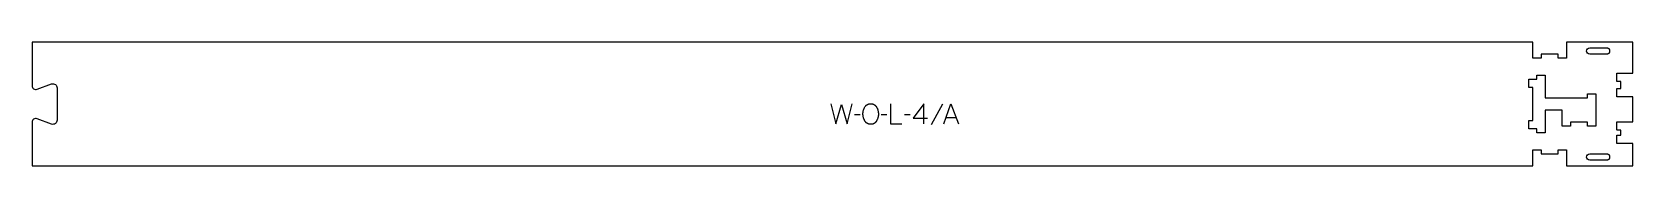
# Model space of a CAD drawing. Extents: x -1196 to 1204, y -93 to 93.
import ezdxf

# ---------------------------------------------------------------- set-up
doc = ezdxf.new("R2010")
doc.units = 0
for name, color, linetype in [('1_ANYTOOL_1MMDEEP_LABELS_S', 2, 'CONTINUOUS'), ('3_ANYTOOL_CUTTHROUGH_INSID', 4, 'CONTINUOUS'), ('4_ANYTOOL_CUTTHROUGH_OUTSI', 5, 'CONTINUOUS')]:
    doc.layers.add(name, color=color, linetype=linetype)

msp = doc.modelspace()

# ---------------------------------------------------------------- linework, layer by layer
at = {"layer": '1_ANYTOOL_1MMDEEP_LABELS_S'}
for p, q in [((45.6, -16.1), (36.9, -16.2)), ((85.7, -16.1), (76.9, -16.2)), ((120.6, -16.1), (111.8, -16.2)), ((124.8, -21.3), (146.6, -21.3)), ((169, -0.5), (151.8, -31.2)), ((174.2, -20.4), (189.1, -20.4))]:
    msp.add_line(p, q, dxfattribs=at)
for points in [[(1.3, 0), (9, -30), (17.4, -0.9), (25.9, -30), (33.4, 0)], [(90.8, 0), (90.8, -30), (107.9, -30)], [(140.8, -30), (140.9, 0), (124.8, -21.3)], [(170.7, -30), (181.6, 0), (192.7, -30)]]:
    msp.add_lwpolyline(points, dxfattribs=at)
msp.add_lwpolyline([(61.7, 0.3), (62.1, 0.3), (62.5, 0.3), (62.8, 0.3), (63, 0.3), (63.2, 0.2), (63.3, 0.2), (63.5, 0.2), (63.7, 0.2), (63.8, 0.1), (64, 0.1), (64.2, 0.1), (64.3, 0), (64.5, 0), (64.6, -0.1), (64.8, -0.1), (65, -0.2), (65.1, -0.2), (65.3, -0.3), (65.4, -0.4), (65.6, -0.4), (65.7, -0.5), (65.9, -0.6), (66, -0.6), (66.1, -0.7), (66.3, -0.8), (66.4, -0.9), (66.5, -1), (66.7, -1.1), (67.1, -1.3), (67.3, -1.5), (67.6, -1.7), (67.8, -1.9), (68.1, -2.1), (68.3, -2.4), (68.5, -2.6), (68.7, -2.8), (68.9, -3.1), (69.1, -3.3), (69.3, -3.5), (69.5, -3.8), (69.7, -4.1), (69.9, -4.3), (70.1, -4.6), (70.4, -5.2), (70.6, -5.5), (70.7, -5.8), (70.9, -6.1), (71, -6.4), (71.2, -6.7), (71.3, -7), (71.4, -7.3), (71.5, -7.6), (71.7, -7.9), (71.8, -8.2), (71.9, -8.6), (72, -8.9), (72.1, -9.2), (72.1, -9.6), (72.4, -10.6), (72.5, -11.3), (72.6, -11.9), (72.7, -12.6), (72.8, -13.2), (72.8, -13.9), (72.8, -14.5), (72.9, -15.2), (72.8, -15.8), (72.8, -16.4), (72.8, -17.1), (72.7, -17.7), (72.6, -18.4), (72.5, -19), (72.3, -19.6), (72.2, -20.3), (72, -20.9), (71.8, -21.5), (71.5, -22.2), (71.3, -22.8), (71, -23.5), (70.7, -24.1), (70.4, -24.7), (70.1, -25.4), (69.9, -25.7), (69.7, -26), (69.5, -26.3), (69.3, -26.6), (69.1, -26.8), (68.9, -27.1), (68.7, -27.4), (68.5, -27.6), (68.4, -27.7), (68.3, -27.8), (68.2, -28), (68, -28.1), (67.9, -28.2), (67.8, -28.3), (67.7, -28.4), (67.6, -28.5), (67.4, -28.6), (67.3, -28.7), (67.2, -28.8), (67.1, -28.9), (66.9, -28.9), (66.8, -29), (66.7, -29.1), (66.5, -29.2), (66.4, -29.3), (66.2, -29.4), (66.1, -29.4), (66, -29.5), (65.8, -29.6), (65.7, -29.6), (65.5, -29.7), (65.4, -29.8), (65.2, -29.8), (65.1, -29.9), (64.9, -29.9), (64.8, -30), (64.5, -30.1), (64.1, -30.2), (63.8, -30.2), (63.5, -30.3), (63.2, -30.3), (62.8, -30.4), (62.5, -30.4), (62.1, -30.5), (61.7, -30.5), (61.4, -30.5), (61, -30.5), (60.6, -30.5), (60.2, -30.4), (59.9, -30.4), (59.5, -30.3), (59.2, -30.3), (58.8, -30.2), (58.5, -30.1), (58.2, -30.1), (57.8, -30), (57.7, -29.9), (57.5, -29.9), (57.4, -29.8), (57.2, -29.7), (57.1, -29.7), (56.9, -29.6), (56.8, -29.5), (56.6, -29.5), (56.5, -29.4), (56.3, -29.3), (56.2, -29.3), (56, -29.2), (55.9, -29.1), (55.8, -29), (55.6, -28.9), (55.5, -28.8), (55.4, -28.7), (55.2, -28.6), (55.1, -28.5), (55, -28.4), (54.9, -28.3), (54.7, -28.2), (54.6, -28.1), (54.5, -28), (54.4, -27.9), (54.2, -27.8), (54.1, -27.7), (54, -27.6), (53.9, -27.4), (53.8, -27.3), (53.6, -27), (53.4, -26.8), (53.2, -26.5), (53, -26.2), (52.8, -25.9), (52.6, -25.6), (52.4, -25.3), (52.1, -24.6), (51.8, -24), (51.5, -23.3), (51.2, -22.7), (51, -22), (50.7, -21.4), (50.5, -20.7), (50.4, -20.1), (50.2, -19.4), (50.1, -18.8), (49.9, -18.1), (49.8, -17.5), (49.8, -16.8), (49.7, -16.2), (49.7, -15.5), (49.7, -14.9), (49.7, -14.2), (49.7, -13.5), (49.8, -12.8), (49.9, -12.1), (50, -11.5), (50.1, -10.8), (50.2, -10.1), (50.4, -9.5), (50.6, -8.8), (50.8, -8.2), (51, -7.6), (51.3, -6.9), (51.6, -6.3), (51.9, -5.7), (52.2, -5.1), (52.5, -4.5), (52.7, -4.2), (52.9, -3.9), (53.1, -3.6), (53.3, -3.4), (53.5, -3.1), (53.8, -2.9), (54, -2.6), (54.2, -2.4), (54.3, -2.3), (54.4, -2.2), (54.6, -2.1), (54.7, -1.9), (54.8, -1.8), (54.9, -1.7), (55.1, -1.6), (55.2, -1.5), (55.3, -1.5), (55.5, -1.4), (55.6, -1.3), (55.7, -1.2), (55.9, -1.1), (56, -1), (56.2, -0.9), (56.3, -0.9), (56.4, -0.8), (56.6, -0.7), (56.9, -0.6), (57.2, -0.5), (57.5, -0.3), (57.8, -0.2), (58.1, -0.1), (58.5, 0), (58.8, 0), (59.1, 0.1), (59.5, 0.2), (59.8, 0.2), (60.2, 0.3), (60.6, 0.3), (60.9, 0.3), (61.3, 0.3)], close=True, dxfattribs=at)
at = {"layer": '3_ANYTOOL_CUTTHROUGH_INSID'}
for points in [[(1139, 84.2), (1164.8, 84.2), (1164.9, 84.2), (1165, 84.2), (1165.1, 84.2), (1165.2, 84.2), (1165.3, 84.2), (1165.4, 84.2), (1165.4, 84.2), (1165.5, 84.1), (1165.6, 84.1), (1165.7, 84.1), (1165.8, 84.1), (1165.9, 84), (1166, 84), (1166.1, 84), (1166.2, 83.9), (1166.3, 83.9), (1166.4, 83.8), (1166.5, 83.8), (1166.6, 83.7), (1166.7, 83.7), (1166.8, 83.6), (1166.9, 83.5), (1167, 83.5), (1167, 83.4), (1167.1, 83.3), (1167.2, 83.3), (1167.3, 83.2), (1167.4, 83.1), (1167.5, 83), (1167.5, 83), (1167.6, 82.9), (1167.7, 82.8), (1167.7, 82.7), (1167.8, 82.6), (1167.9, 82.5), (1167.9, 82.4), (1168, 82.3), (1168.1, 82.2), (1168.1, 82.1), (1168.2, 82), (1168.2, 81.9), (1168.3, 81.8), (1168.3, 81.7), (1168.4, 81.6), (1168.4, 81.5), (1168.4, 81.4), (1168.5, 81.3), (1168.5, 81.2), (1168.5, 81.1), (1168.6, 81), (1168.6, 80.9), (1168.6, 80.8), (1168.7, 80.7), (1168.7, 80.6), (1168.7, 80.4), (1168.7, 80.3), (1168.7, 80.2), (1168.7, 80.1), (1168.8, 80), (1168.8, 79.9), (1168.8, 79.8), (1168.8, 79.7), (1168.8, 79.6), (1168.8, 79.5), (1168.8, 79.4), (1168.8, 79.3), (1168.8, 79.2), (1168.8, 79.1), (1168.8, 78.9), (1168.7, 78.8), (1168.7, 78.7), (1168.7, 78.6), (1168.7, 78.5), (1168.7, 78.4), (1168.7, 78.3), (1168.6, 78.2), (1168.6, 78.1), (1168.6, 78), (1168.5, 77.9), (1168.5, 77.8), (1168.5, 77.7), (1168.4, 77.5), (1168.4, 77.4), (1168.4, 77.3), (1168.3, 77.2), (1168.3, 77.1), (1168.2, 77), (1168.2, 76.9), (1168.1, 76.8), (1168.1, 76.7), (1168, 76.6), (1167.9, 76.5), (1167.9, 76.4), (1167.8, 76.3), (1167.7, 76.3), (1167.7, 76.2), (1167.6, 76.1), (1167.5, 76), (1167.5, 75.9), (1167.4, 75.8), (1167.3, 75.8), (1167.2, 75.7), (1167.1, 75.6), (1167, 75.5), (1167, 75.5), (1166.9, 75.4), (1166.8, 75.3), (1166.7, 75.3), (1166.6, 75.2), (1166.5, 75.2), (1166.4, 75.1), (1166.3, 75.1), (1166.2, 75), (1166.1, 75), (1166, 75), (1165.9, 74.9), (1165.8, 74.9), (1165.7, 74.9), (1165.6, 74.8), (1165.5, 74.8), (1165.4, 74.8), (1165.4, 74.8), (1165.3, 74.8), (1165.2, 74.8), (1165.1, 74.7), (1165, 74.7), (1164.9, 74.7), (1164.8, 74.7), (1139, 74.7, -1)], [(1139, -84.3, -1), (1139, -74.8), (1164.8, -74.8), (1164.9, -74.8), (1165, -74.8), (1165.1, -74.8), (1165.2, -74.8), (1165.3, -74.8), (1165.4, -74.8), (1165.4, -74.8), (1165.5, -74.9), (1165.6, -74.9), (1165.7, -74.9), (1165.8, -74.9), (1165.9, -75), (1166, -75), (1166.1, -75), (1166.2, -75.1), (1166.3, -75.1), (1166.4, -75.2), (1166.5, -75.2), (1166.6, -75.3), (1166.7, -75.3), (1166.8, -75.4), (1166.9, -75.5), (1167, -75.5), (1167, -75.6), (1167.1, -75.7), (1167.2, -75.7), (1167.3, -75.8), (1167.4, -75.9), (1167.5, -76), (1167.5, -76), (1167.6, -76.1), (1167.7, -76.2), (1167.7, -76.3), (1167.8, -76.4), (1167.9, -76.5), (1167.9, -76.6), (1168, -76.7), (1168.1, -76.8), (1168.1, -76.9), (1168.2, -77), (1168.2, -77.1), (1168.3, -77.2), (1168.3, -77.3), (1168.4, -77.4), (1168.4, -77.5), (1168.4, -77.6), (1168.5, -77.7), (1168.5, -77.8), (1168.5, -77.9), (1168.6, -78), (1168.6, -78.1), (1168.6, -78.2), (1168.7, -78.3), (1168.7, -78.4), (1168.7, -78.6), (1168.7, -78.7), (1168.7, -78.8), (1168.7, -78.9), (1168.8, -79), (1168.8, -79.1), (1168.8, -79.2), (1168.8, -79.3), (1168.8, -79.4), (1168.8, -79.5), (1168.8, -79.6), (1168.8, -79.7), (1168.8, -79.8), (1168.8, -79.9), (1168.8, -80.1), (1168.7, -80.2), (1168.7, -80.3), (1168.7, -80.4), (1168.7, -80.5), (1168.7, -80.6), (1168.7, -80.7), (1168.6, -80.8), (1168.6, -80.9), (1168.6, -81), (1168.5, -81.1), (1168.5, -81.2), (1168.5, -81.3), (1168.4, -81.5), (1168.4, -81.6), (1168.4, -81.7), (1168.3, -81.8), (1168.3, -81.9), (1168.2, -82), (1168.2, -82.1), (1168.1, -82.2), (1168.1, -82.3), (1168, -82.4), (1167.9, -82.5), (1167.9, -82.6), (1167.8, -82.7), (1167.7, -82.7), (1167.7, -82.8), (1167.6, -82.9), (1167.5, -83), (1167.5, -83.1), (1167.4, -83.2), (1167.3, -83.2), (1167.2, -83.3), (1167.1, -83.4), (1167, -83.5), (1167, -83.5), (1166.9, -83.6), (1166.8, -83.7), (1166.7, -83.7), (1166.6, -83.8), (1166.5, -83.8), (1166.4, -83.9), (1166.3, -83.9), (1166.2, -84), (1166.1, -84), (1166, -84), (1165.9, -84.1), (1165.8, -84.1), (1165.7, -84.1), (1165.6, -84.2), (1165.5, -84.2), (1165.4, -84.2), (1165.4, -84.2), (1165.3, -84.2), (1165.2, -84.2), (1165.1, -84.3), (1165, -84.3), (1164.9, -84.3), (1164.8, -84.3)]]:
    msp.add_lwpolyline(points, format="xyb", close=True, dxfattribs=at)
msp.add_lwpolyline([(1047.8, -37.2), (1047.8, -24.7), (1053.8, -24.7), (1053.8, 24.8), (1047.8, 24.8), (1047.8, 37.3), (1059.8, 37.3), (1059.8, 43.3), (1072.3, 43.3), (1072.3, 9.3), (1135.8, 9.3), (1135.8, 15.3), (1148.3, 15.3), (1148.3, -33.2), (1135.8, -33.2), (1135.8, -27.2), (1110.3, -27.2), (1110.3, -33.2), (1097.8, -33.2), (1097.8, -9.2), (1072.3, -9.2), (1072.3, -43.2), (1059.8, -43.2), (1059.8, -37.2)], close=True, dxfattribs=at)
at = {"layer": '4_ANYTOOL_CUTTHROUGH_OUTSI'}
msp.add_lwpolyline([(-1195.7, -27.6), (-1195.7, -92.8), (1053.8, -92.8), (1053.8, -69, -0.414214), (1054, -68.8), (1066, -68.8, -0.414214), (1066.3, -69), (1066.3, -74.8), (1091.8, -74.8), (1091.8, -69, -0.414214), (1092, -68.8), (1104, -68.8, -0.414214), (1104.3, -69), (1104.3, -92.8), (1203.8, -92.8), (1203.8, -59.3), (1180, -59.3, -0.414214), (1179.8, -59), (1179.8, -47, -0.414214), (1180, -46.8), (1185.8, -46.8), (1185.8, -39.2), (1180, -39.2, -0.414214), (1179.8, -38.9), (1179.8, -26.9, -0.414214), (1180, -26.7), (1203.8, -26.7), (1203.8, 10.7), (1180, 10.7, -0.414214), (1179.8, 11), (1179.8, 23, -0.414214), (1180, 23.2), (1185.8, 23.2), (1185.8, 33.7), (1180, 33.7, -0.414214), (1179.8, 34), (1179.8, 46, -0.414214), (1180, 46.2), (1203.8, 46.2), (1203.8, 92.7), (1104.3, 92.7), (1104.3, 69, -0.414214), (1104, 68.7), (1092, 68.7, -0.414214), (1091.8, 69), (1091.8, 74.7), (1066.3, 74.7), (1066.3, 69, -0.414214), (1066, 68.7), (1054, 68.7, -0.414214), (1053.8, 69), (1053.8, 92.7), (-1195.7, 92.7), (-1195.7, 27.6, 0.522094), (-1188, 22.2), (-1166.3, 30.2, -0.015604), (-1166.3, 30.2, -0.502397), (-1158.2, 24.2), (-1158.2, -24.3, -0.502391), (-1166.3, -30.3, -0.015611), (-1166.3, -30.3), (-1188, -22.2, 0.522099)], format="xyb", close=True, dxfattribs=at)

doc.saveas('drawing.dxf')
